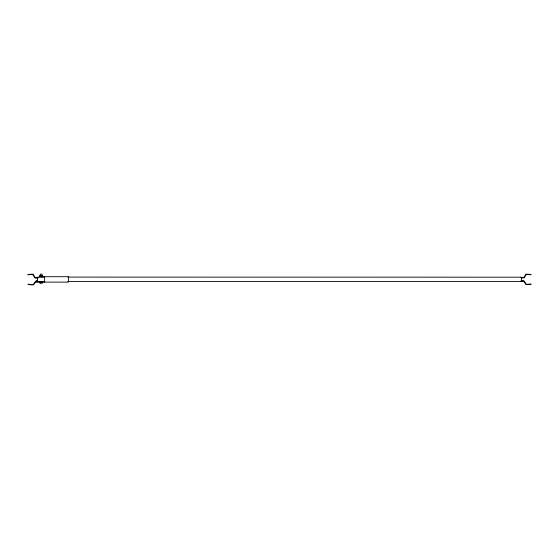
<?xml version="1.0" encoding="UTF-8"?>
<svg xmlns="http://www.w3.org/2000/svg" width="559" height="559" viewBox="0 0 559 559"><rect width="100%" height="100%" fill="white"/><g stroke="black" fill="none" stroke-linecap="round" stroke-linejoin="round"><path stroke-width="0.84" d="M39.913 283.05L39.913 282.106M39.913 276.712L39.913 275.37M42.512 276.712L42.512 275.37M44.622 281.31L44.622 282.106M68.415 281.31L68.415 282.106L35.427 282.106L33.421 284.908L28.062 284.615M40.562 275.37L39.913 275.489L42.512 275.489M42.512 276.586L39.913 276.593M40.562 283.05L39.913 282.924L42.512 282.924M27.95 274.399L32.995 274.134L35.112 277.53L38.04 277.606M27.985 274.797L32.597 274.427L35.119 277.963L38.04 278.012M531.015 283.993L526.403 284.363L524.007 280.904L521.086 280.786M531.05 284.398L526.005 284.664L523.958 281.387L521.023 281.184M39.465 276.712L68.415 276.712L68.415 281.708L67.932 281.708M44.622 277.11L37.586 277.187L37.586 281.589L44.573 281.589M67.932 277.11L521.414 277.187L521.414 281.589L68.156 281.589M521.086 277.606L523.958 277.411L526.005 274.134L531.05 274.399L531.015 274.797L526.403 274.427L524.007 277.893L521.086 278.012M37.523 280.786L35.993 280.786L35.993 281.184L37.523 281.184M28.062 284.217L33.421 284.51L35.427 281.708L44.622 281.708L44.622 276.712M523.007 280.786L523.007 281.184M42.512 282.106L42.512 283.05M41.974 275.713C43.239 273.344 39.186 273.344 40.451 275.713M41.212 275.489L41.212 276.586M41.212 282.106L41.212 282.924M35.993 277.606L35.993 278.012"/></g></svg>
